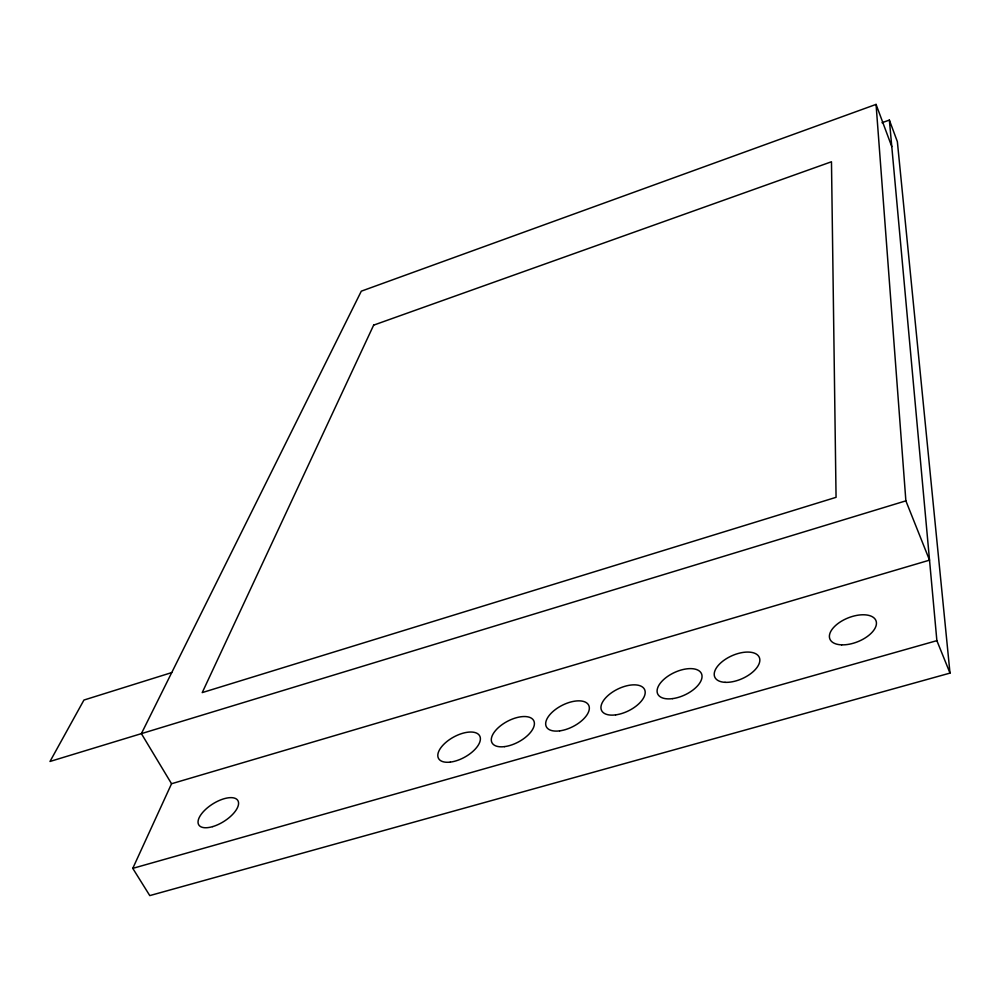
<?xml version="1.0" encoding="UTF-8"?>
<svg xmlns="http://www.w3.org/2000/svg" width="1000" height="1000" viewBox="0 0 1000 1000"><rect width="100%" height="100%" fill="white"/><g stroke="black" fill="none" stroke-linecap="round" stroke-linejoin="round"><path stroke-width="1.5" d="M882.013 122.725L889.362 120.075L897.362 141.65L950 673.1L149.775 895.6L132.775 868.363L171.55 783.737L929.525 560.15L905.875 500.85L876.062 104.4L361.3 291.175L141.387 733.637L171.55 783.737M171.725 672.588L83.938 700.05L50 761.462L905.875 500.85M132.775 868.363L936.875 640.65L889.362 120.075M936.875 640.65L950 673.1M876.062 104.4L891.775 146.588M373.65 325.138L202.225 692.6L836.062 497.325L831.475 161.762L373.65 325.138M841.688 644.85A24.8 12.837 -21.7 0 0 876.438 622.888A24.8 12.837 -21.7 0 0 840.65 621.7A24.8 12.837 -21.7 0 0 841.688 644.85M212.688 826.612A23.012 10.362 -32.1 0 0 237.987 800.775A23.012 10.362 -32.1 0 0 204.275 810.7A23.012 10.362 -32.1 0 0 212.688 826.612M450.35 762.1A23.487 11.487 -28.8 0 0 480.288 737.6A23.487 11.487 -28.8 0 0 446.65 741.737A23.487 11.487 -28.8 0 0 450.35 762.1M504.525 746.625A23.613 11.7 -28 0 0 534.237 722.05A23.613 11.7 -28 0 0 499.787 726.388A23.613 11.7 -28 0 0 504.525 746.625M559.6 730.888A23.763 11.925 -27 0 0 589.087 706.25A23.763 11.925 -27 0 0 553.812 710.775A23.763 11.925 -27 0 0 559.6 730.888M615.6 714.887A23.938 12.138 -26.1 0 0 644.85 690.175A23.938 12.138 -26.1 0 0 608.725 694.912A23.938 12.138 -26.1 0 0 615.6 714.887M672.562 698.625A24.125 12.35 -25 0 0 701.55 673.838A24.125 12.35 -25 0 0 664.55 678.775A24.125 12.35 -25 0 0 672.562 698.625M725.05 682.325A24.35 12.55 -24 0 0 759.837 660.512A24.35 12.55 -24 0 0 726.162 658.812A24.35 12.55 -24 0 0 725.05 682.325"/></g></svg>
